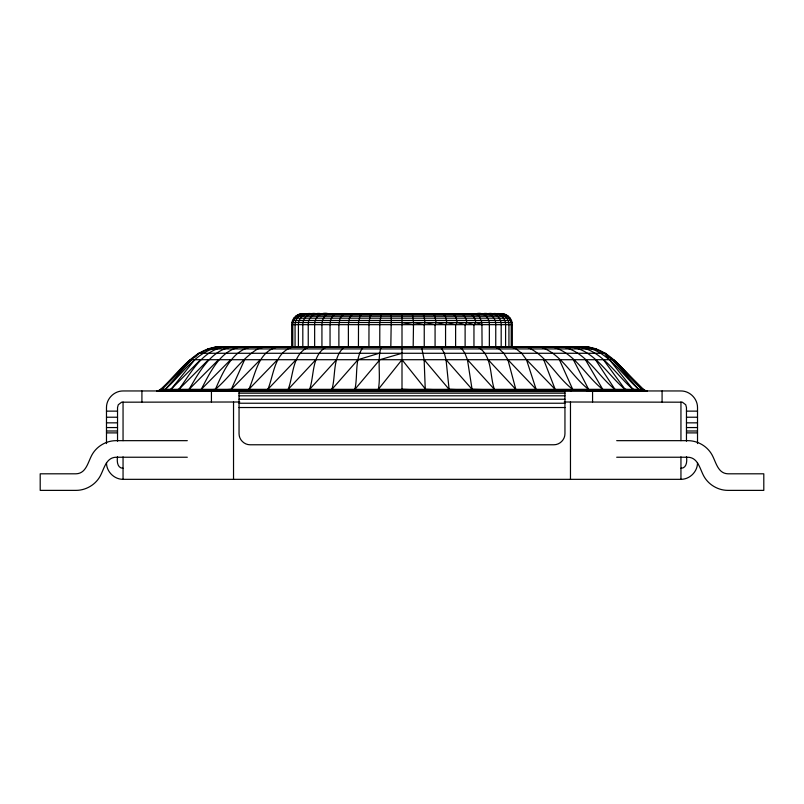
<?xml version="1.0" encoding="UTF-8"?>
<svg xmlns="http://www.w3.org/2000/svg" width="804" height="804" viewBox="0 0 804 804"><rect width="100%" height="100%" fill="white"/><g stroke="black" fill="none" stroke-linecap="round" stroke-linejoin="round"><path stroke-width="1.21" d="M213.03 390.885L378.041 390.885L378.332 389.337C381.006 375.498 377.066 360.634 381.016 347.308L381.789 346.765L344.072 347.308C325.962 346.434 307.57 347.64 289.43 346.765C278.887 348.353 267.843 344.896 257.682 348.926C240.989 359.127 230.205 376.744 215.382 389.337L213.03 390.885L156.951 390.955L158.649 390.684M291.671 346.765L291.671 324.665C291.601 318.816 296.716 313.63 302.575 313.62L501.425 313.62C507.284 313.63 512.399 318.816 512.329 324.665L512.329 346.765M354.303 390.885L354.896 389.337C358.011 375.699 354.333 359.217 363.026 347.308M697.52 462.762C697.57 471.626 689.812 479.385 680.948 479.335L123.052 479.335C114.188 479.385 106.429 471.626 106.48 462.762M321.932 346.765L321.932 324.665C321.771 320.163 324.283 315.62 328.112 313.62C320.876 311.63 314.253 317.5 314.645 324.665L314.645 346.765M331.037 390.885L331.921 389.337C336.002 375.82 332.193 357.428 344.072 347.308M413.176 346.765L413.527 322.515L412.321 313.922M308.445 390.885L309.61 389.337C314.394 375.699 311.439 355.72 325.751 347.308M286.757 390.885L288.194 389.337C293.581 375.367 292.103 354.262 308.274 347.308M482.068 346.765L481.918 322.515L479.264 316.263L475.928 313.922L412.392 313.62M424.241 346.765L424.241 324.665L424.924 322.515L424.16 316.263L422.673 313.62M266.184 390.885L267.873 389.337C273.883 374.905 274.214 353.087 291.812 347.308M644.446 390.684L647.049 390.955L643.14 390.684L641.974 390.141L642.265 389.337C624.899 373.066 609.593 346.383 582.548 346.765L221.452 346.765M246.908 390.885L248.838 389.337C255.602 374.413 257.823 352.192 276.566 347.308M244.607 359.71L231.291 389.337L229.14 390.885M435.075 346.765L435.075 324.665L436.069 322.515L434.944 316.263L432.723 313.62M178.84 390.955C190.799 388.061 203.131 390.945 215.382 389.337C224.226 369.136 235.813 341.891 262.687 347.308M368.925 346.765L368.996 322.515L370.091 316.263L371.468 313.922L381.327 313.62L379.81 322.515L379.759 346.765M198.739 390.885L201.261 389.337C211.351 370.051 223.13 344.212 249.129 346.765L250.345 347.308M425.316 390.955L424.14 359.71L421.597 347.308L422.211 346.765L440.974 347.308L442.18 346.765L564.348 347.308L564.669 346.765C592.066 345.519 606.638 374.252 625.05 389.337L627.854 390.885L644.828 390.955M445.567 346.765L445.567 324.665L446.843 322.515L445.356 316.263L442.441 313.62M186.397 390.885L189.081 389.337C200.106 370.523 213.653 344.826 239.331 346.765L239.652 347.308M455.617 346.765L455.617 324.665L457.134 322.515C456.652 319.148 455.667 314.324 451.717 313.62M176.146 390.885L178.95 389.337C191.452 372.473 202.568 349.378 225.974 346.765C198.688 346.243 183.402 373.659 165.212 389.337L162.237 390.885M321.339 313.922C315.459 311.52 307.641 317.6 308.244 324.665L308.244 346.765M465.114 346.765L465.114 324.665L466.812 322.515C466.32 318.876 464.662 314.083 460.441 313.62M378.332 389.337L402 359.71L425.668 389.337L447.878 390.141L449.104 389.337L470.3 390.141L472.079 389.337C509.897 390.513 547.454 388.955 585.222 390.141C599.472 389.206 613.723 389.478 627.854 390.885M168.066 390.885L170.971 389.337L194.829 359.71M354.896 389.337L379.86 359.71L402 353.278M473.958 346.765L473.958 324.665L475.777 322.515C475.254 318.605 472.953 313.902 468.531 313.62M331.921 389.337L357.961 359.71L379.197 353.278M159.172 390.955L165.212 389.337L191.362 359.71L199.482 353.278L209.02 348.926M391.337 313.922L390.824 346.765M309.61 389.337L336.554 359.71M158.71 390.885L161.735 389.337L190.206 359.71L613.794 359.71L643.421 389.337L645.622 390.684L158.378 390.684L160.579 389.337C178.83 373.177 194.819 345.76 222.587 346.765L218.638 347.308M288.194 389.337L315.851 359.71M267.873 389.337L296.103 359.71M248.838 389.337L277.511 359.71M260.285 359.71L231.291 389.337L218.778 390.141L215.382 389.337M201.261 389.337L230.658 359.71M170.167 390.955L178.95 389.337L208.517 359.71M189.081 389.337L218.577 359.71M159.835 390.141L161.735 389.337L191.362 359.71M163.584 390.955L170.971 389.337L200.568 359.71M371.468 313.922L361.77 313.922L359.961 316.263L358.514 322.515L358.433 346.765M193.985 357.298L198.367 353.278L605.633 353.278L642.265 389.337L645.351 390.684M194.126 357.559L195.965 356.132M361.77 313.922L352.494 313.922L349.408 318.173L348.383 324.665L348.383 346.765M622.537 390.141L625.05 389.337L631.11 390.141L633.029 389.337L637.612 390.141L638.788 389.337L641.974 390.141M315.429 313.922L315.892 313.62C309.078 312.213 302.575 317.831 302.817 324.665L302.817 346.765M230.748 347.308L231.582 346.765L223.713 347.308M352.494 313.922L343.73 313.922L340.092 318.173L338.886 324.665L338.886 346.765M218.778 390.141L216.598 390.955M380.794 313.922L381.327 313.62M343.73 313.922L335.559 313.922C331.529 315.751 330.102 320.565 330.042 324.665L330.042 346.765M204.507 390.141L202.156 390.955M192.035 390.141L189.543 390.955M310.424 313.922L311.168 313.62C304.545 312.495 298.224 318.012 298.405 324.665L298.405 346.765M370.483 313.922L371.277 313.62M292.797 346.765L292.797 324.665C292.696 318.404 298.505 313.057 304.746 313.62C299.319 314.233 294.988 319.218 295.058 324.665L295.058 346.765M360.514 313.922L361.559 313.62M306.344 313.922L307.44 313.62L303.249 313.922M208.859 348.926L215.713 347.308M350.996 313.922L352.283 313.62M342.042 313.922L343.559 313.62M333.74 313.922L335.559 313.922M301.168 313.922L303.118 313.62L300.123 313.922L503.877 313.922L500.882 313.62C506.53 313.932 511.264 319.017 511.203 324.665L511.203 346.765M239.793 402L121.625 402.191L118.268 404.764L117.535 407.527L117.535 441.205M680.948 468.28C686.807 468.229 687.209 461.034 686.465 456.762M156.951 390.955L157.815 390.885M215.562 347.308L222.587 346.765M328.072 313.922L335.469 313.62M381.468 313.922L391.608 313.62M585.222 390.141L587.402 390.955L625.16 390.955M287.159 390.684L229.733 390.684M297.691 314.826L506.309 314.826M295.54 316.263L508.46 316.263M293.772 318.173L510.228 318.173M292.505 320.444L511.495 320.444M291.882 322.515L512.118 322.515M291.671 324.665L512.329 324.665M214.537 347.308L589.463 347.308M207.794 348.926L596.206 348.926M644.446 390.141L159.554 390.141L160.579 389.337L643.421 389.337L644.165 390.141L642.265 389.337M239.049 391.518L564.951 391.518M239.049 393.176L564.951 393.176M239.049 395.809L564.951 395.809M239.049 399.236L564.951 399.236M564.207 402L682.375 402.191L685.732 404.764L686.465 407.527L686.465 441.205M239.049 403.236L564.951 403.236M239.049 407.527L564.951 407.527M106.48 411.135L117.535 411.135M686.465 411.135L697.52 411.135M106.48 417.226L117.535 417.226M686.465 417.226L697.52 417.226M106.48 422.844L117.535 422.844M686.465 422.844L697.52 422.844M106.48 427.557L117.535 427.557M686.465 427.557L697.52 427.557M106.48 430.994L117.535 430.994M686.465 430.994L697.52 430.994M106.48 432.894L117.535 432.894M686.465 432.894L697.52 432.894M187.302 440.662L116.098 440.662C106.922 440.662 97.987 445.506 92.973 453.195C88.138 460.401 86.932 473.526 76.008 473.807L40.2 473.807L40.2 490.38L76.008 490.38C85.194 490.38 94.128 485.546 99.143 477.857C103.967 470.641 105.173 457.516 116.098 457.235L187.302 457.235M616.698 440.662L687.902 440.662C697.078 440.662 706.012 445.506 711.027 453.195C715.861 460.401 717.067 473.526 727.992 473.807L763.8 473.807L763.8 490.38L727.992 490.38C718.806 490.38 709.872 485.546 704.857 477.857C700.033 470.641 698.827 457.516 687.902 457.235L616.698 457.235M402 389.337L425.045 390.141M489.355 346.765L489.355 324.665C489.927 317.469 482.531 311.269 475.928 313.922M495.756 346.765L495.756 324.665C496.359 317.6 488.541 311.52 482.661 313.922M501.183 346.765L501.183 324.665C501.425 317.831 494.922 312.213 488.108 313.62L488.571 313.922M505.595 346.765L505.595 324.665C505.776 318.012 499.455 312.495 492.832 313.62L493.576 313.922M635.934 390.885L633.029 389.337C614.748 373.91 599.744 345.941 572.418 346.765L573.252 347.308M508.942 346.765L508.942 324.665C509.083 318.203 502.992 312.776 496.56 313.62L497.656 313.922M641.763 390.885L638.788 389.337C620.598 373.659 605.311 346.243 578.026 346.765L580.287 347.308M585.362 347.308L581.413 346.765L588.438 347.308M646.185 390.885L647.049 390.955M581.413 346.765L588.287 347.308L595.141 348.926M640.416 390.955L637.612 390.141M633.833 390.955L631.11 390.141M502.832 313.922L499.254 313.62L500.751 313.922M614.457 390.955L611.965 390.141M601.844 390.955L599.493 390.141M378.041 390.885L402 390.885L402 313.62M571.292 390.955L569.302 390.141M553.654 390.955L551.866 390.141M123.052 468.28C117.193 468.229 116.791 461.034 117.535 456.762M534.64 390.955L533.072 390.141M514.419 390.955L513.093 390.141M402 322.515L413.176 324.665M413.527 322.515L424.241 324.665M493.184 390.955L492.108 390.141M424.924 322.515L435.075 324.665M436.069 322.515L445.567 324.665M446.843 322.515L455.617 324.665M457.134 322.515L465.114 324.665M617.603 390.885L614.919 389.337C597.965 375.97 586.608 352.725 564.348 347.308M471.114 390.955L470.3 390.141M605.261 390.885L602.739 389.337C585.915 376.352 575.131 353.408 553.654 347.308M466.812 322.515L473.958 324.665M590.97 390.885L588.618 389.337C571.996 376.714 561.795 354.273 541.313 347.308M178.95 389.337L181.463 390.141M475.777 322.515L482.068 324.665M527.434 347.308C546.69 355.348 556.368 377.016 572.709 389.337L559.393 359.71M512.188 347.308L516.148 348.926L521.695 353.278L526.489 359.71L555.162 389.337L543.715 359.71M448.431 390.955L447.878 390.141M170.971 389.337L172.89 390.141M594.98 348.926L604.518 353.278M495.726 347.308L499.103 348.926L503.817 353.278L507.897 359.71L536.127 389.337L526.489 359.71M478.249 347.308C492.561 355.72 489.606 375.699 494.39 389.337L467.446 359.71L464.923 353.278L462.009 348.926L459.928 347.308M165.212 389.337L166.388 390.141M608.125 356.132L609.934 357.559M488.149 359.71L515.806 389.337L507.897 359.71M638.788 389.337L612.638 359.71L604.357 353.278L633.029 389.337M440.974 347.308L444.341 353.278L446.039 359.71L472.079 389.337L467.446 359.71M424.14 359.71L449.104 389.337L446.039 359.71M603.432 359.71L625.05 389.337M595.483 359.71L614.919 389.337M585.423 359.71L602.739 389.337M573.342 359.71L588.618 389.337M161.735 389.337L162.026 390.141M697.52 443.587L697.52 407.527C697.57 398.653 689.812 390.895 680.948 390.955L123.052 390.955C114.188 390.895 106.429 398.653 106.48 407.527L106.48 443.587M680.948 402L680.948 440.662M680.948 456.883L680.948 479.335M662.084 390.955L662.084 402M592.568 390.955L592.568 402M570.468 402L570.468 479.335M564.951 390.955L564.951 433.728C564.981 439.637 559.815 444.813 553.906 444.773L250.094 444.773C244.185 444.813 239.019 439.637 239.049 433.728L239.049 390.955M233.532 402L233.532 479.335M211.432 390.955L211.432 402M141.916 390.955L141.916 402M123.052 402L123.052 440.662M123.052 456.883L123.052 479.335"/></g></svg>
